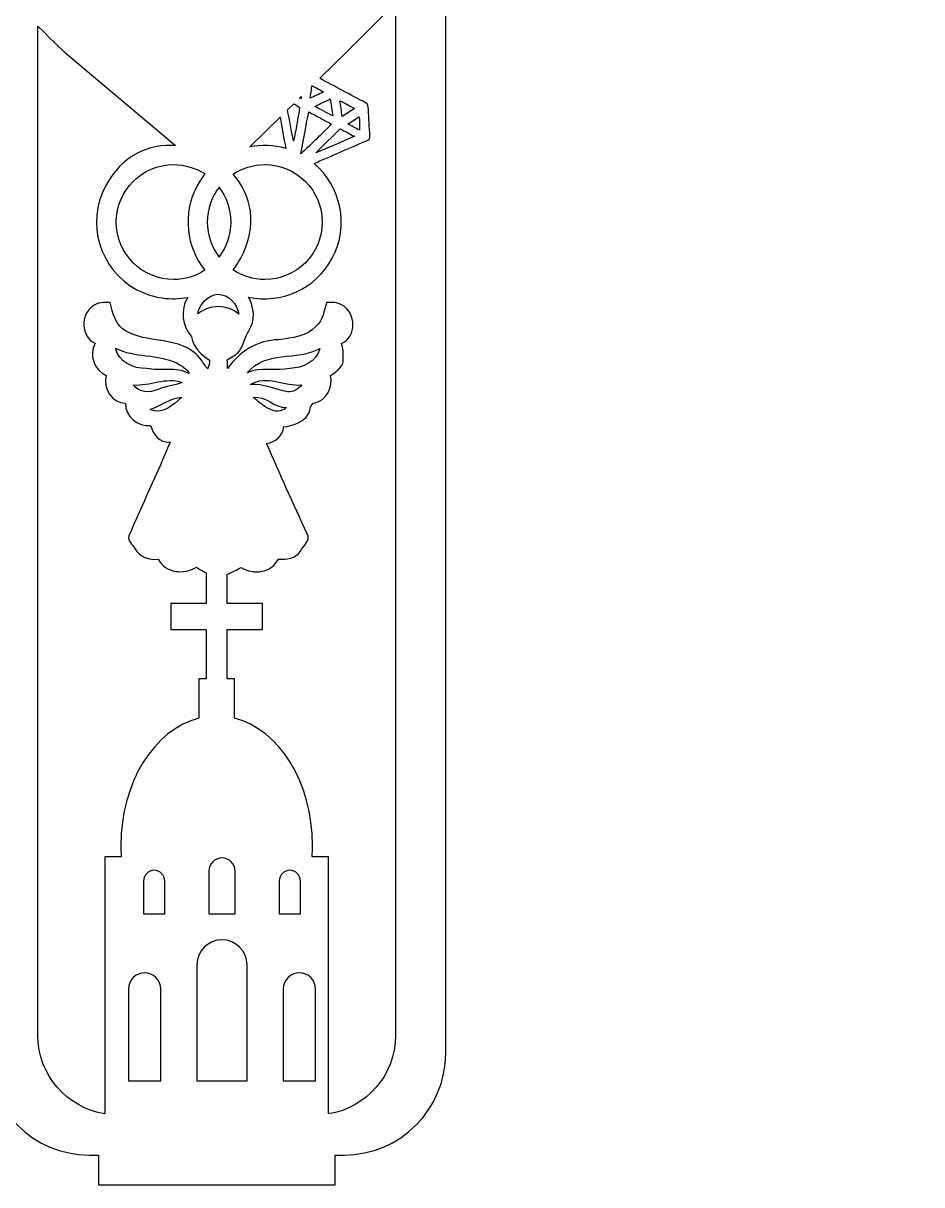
# Model space of a CAD drawing. Header units: millimetres. Extents: x -155 to 313, y -95 to 278.
# Drawn here: x 167.7 to 312.8, y -71.1 to 116.4 of the extents above; entities that cross this region are included whole.
import ezdxf

# ---------------------------------------------------------------- set-up
doc = ezdxf.new("R2010")
doc.units = ezdxf.units.MM
doc.header["$MEASUREMENT"] = 0
doc.layers.add('Layer 1', color=7, linetype='Continuous')

msp = doc.modelspace()

# ---------------------------------------------------------------- linework, layer by layer
at = {"layer": 'Layer 1'}
for points, knots in [([(167.0056, 202.0007), (167.0056, 202.0007), (167.0056, 240.8904), (167.0056, 240.8904), (167.0056, 240.8904), (167.0056, 247.1481), (172.1293, 252.2717), (178.3921, 252.2717), (178.3921, 252.2717), (178.3921, 252.2717), (180.3741, 252.2717), (180.3741, 252.2717), (180.3741, 252.2717), (180.9871, 260.2407), (189.0634, 266.5444), (198.9326, 266.5444), (198.9326, 266.5444), (208.8019, 266.5444), (216.8731, 260.2407), (217.4912, 252.2717), (217.4912, 252.2717), (217.4912, 252.2717), (219.4732, 252.2717), (219.4732, 252.2717), (219.4732, 252.2717), (225.736, 252.2717), (230.8597, 247.1481), (230.8597, 240.8904), (230.8597, 240.8904), (230.8597, 240.8904), (230.8597, 202.5065), (230.8597, 202.5065), (230.8597, 202.5065), (232.949, 202.1642), (235.0843, 201.5614), (237.2348, 200.6368), (237.2348, 200.6368), (245.8526, 196.9435), (251.9264, 190.9872), (255.2928, 183.9121), (255.2928, 183.9121), (255.2928, 183.9121), (285.8866, 183.9121), (285.8866, 183.9121), (285.8866, 183.9121), (293.4111, 183.9121), (299.5513, 177.7822), (299.5513, 170.2116), (299.5513, 170.2116), (307.1729, 168.0354), (312.7512, 160.986), (312.7512, 152.6237), (312.7512, 152.6237), (312.7512, 144.2613), (307.1729, 137.2118), (299.5513, 135.0357), (299.5513, 135.0357), (299.5513, 127.4958), (293.4111, 121.3556), (285.8866, 121.3556), (285.8866, 121.3556), (285.8866, 121.3556), (235.8965, 121.3556), (235.8965, 121.3556), (235.8965, 121.3556), (235.8965, 121.3556), (235.8965, -49.901), (235.8965, -49.901), (235.8965, -49.901), (235.8965, -58.912), (228.5201, -66.2834), (219.509, -66.2834), (219.509, -66.2834), (219.509, -66.2834), (218.0327, -66.2834), (218.0327, -66.2834), (218.0327, -66.2834), (218.0327, -66.2834), (218.0327, -71.0801), (218.0327, -71.0801), (218.0327, -71.0801), (205.2976, -71.0801), (192.5677, -71.0801), (179.8327, -71.0801), (179.8327, -71.0801), (179.8327, -71.0801), (179.8327, -66.2834), (179.8327, -66.2834), (179.8327, -66.2834), (179.8327, -66.2834), (178.3563, -66.2834), (178.3563, -66.2834), (178.3563, -66.2834), (169.3453, -66.2834), (161.9688, -58.912), (161.9688, -49.901), (161.9688, -49.901), (161.9688, -49.901), (161.9688, 121.3556), (161.9688, 121.3556), (161.9688, 121.3556), (145.3055, 121.3556), (128.6421, 121.3556), (111.9788, 121.3556), (111.9788, 121.3556), (104.4542, 121.3556), (98.3089, 127.4958), (98.3089, 135.0357), (98.3089, 135.0357), (90.6924, 137.2118), (85.1141, 144.2613), (85.1141, 152.6237), (85.1141, 152.6237), (85.1141, 160.986), (90.6924, 168.0354), (98.3089, 170.2116), (98.3089, 170.2116), (98.3089, 177.7822), (104.4542, 183.9121), (111.9788, 183.9121), (111.9788, 183.9121), (111.9788, 183.9121), (142.3477, 183.9121), (142.3477, 183.9121), (142.3477, 183.9121), (147.4714, 195.2015), (157.0699, 200.6828), (167.0056, 202.0007)], [0, 0, 0, 0, 0.03030303, 0.03030303, 0.03030303, 0.03030303, 0.06060606, 0.06060606, 0.06060606, 0.06060606, 0.09090909, 0.09090909, 0.09090909, 0.09090909, 0.12121212, 0.12121212, 0.12121212, 0.12121212, 0.15151515, 0.15151515, 0.15151515, 0.15151515, 0.18181818, 0.18181818, 0.18181818, 0.18181818, 0.21212121, 0.21212121, 0.21212121, 0.21212121, 0.24242424, 0.24242424, 0.24242424, 0.24242424, 0.27272727, 0.27272727, 0.27272727, 0.27272727, 0.3030303, 0.3030303, 0.3030303, 0.3030303, 0.33333333, 0.33333333, 0.33333333, 0.33333333, 0.36363636, 0.36363636, 0.36363636, 0.36363636, 0.39393939, 0.39393939, 0.39393939, 0.39393939, 0.42424242, 0.42424242, 0.42424242, 0.42424242, 0.45454545, 0.45454545, 0.45454545, 0.45454545, 0.48484848, 0.48484848, 0.48484848, 0.48484848, 0.51515152, 0.51515152, 0.51515152, 0.51515152, 0.54545455, 0.54545455, 0.54545455, 0.54545455, 0.57575758, 0.57575758, 0.57575758, 0.57575758, 0.60606061, 0.60606061, 0.60606061, 0.60606061, 0.63636364, 0.63636364, 0.63636364, 0.63636364, 0.66666667, 0.66666667, 0.66666667, 0.66666667, 0.6969697, 0.6969697, 0.6969697, 0.6969697, 0.72727273, 0.72727273, 0.72727273, 0.72727273, 0.75757576, 0.75757576, 0.75757576, 0.75757576, 0.78787879, 0.78787879, 0.78787879, 0.78787879, 0.81818182, 0.81818182, 0.81818182, 0.81818182, 0.84848485, 0.84848485, 0.84848485, 0.84848485, 0.87878788, 0.87878788, 0.87878788, 0.87878788, 0.90909091, 0.90909091, 0.90909091, 0.90909091, 0.93939394, 0.93939394, 0.93939394, 0.93939394, 1, 1, 1, 1]), ([(201.8087, 4.2473), (208.9756, 2.4287), (214.4006, -6.0664), (214.4006, -16.2677), (214.4006, -16.2677), (214.4006, -16.891), (214.3802, -17.5091), (214.3393, -18.117), (214.3393, -18.117), (214.3393, -18.117), (217.0008, -18.117), (217.0008, -18.117), (217.0008, -18.117), (217.0008, -18.117), (217.0008, -59.6272), (217.0008, -59.6272), (217.0008, -59.6272), (223.1001, -58.6669), (227.8049, -53.3542), (227.8049, -46.9943), (227.8049, -46.9943), (227.8049, -46.9943), (227.8049, 119.7567), (227.8049, 119.7567), (227.8049, 119.7567), (225.0107, 116.8756), (222.3543, 114.2244), (220.0351, 111.9614), (220.0351, 111.9614), (220.0351, 111.9614), (215.5552, 107.558), (215.5552, 107.558), (215.5552, 107.558), (218.0276, 106.2401), (220.4949, 104.9119), (222.9724, 103.5991), (222.9724, 103.5991), (223.376, 103.4407), (223.3556, 102.935), (223.4169, 102.5723), (223.4169, 102.5723), (223.4935, 101.1113), (223.5752, 99.6452), (223.6774, 98.1894), (223.6774, 98.1894), (223.708, 97.842), (223.4219, 97.5917), (223.1257, 97.4844), (223.1257, 97.4844), (220.2957, 96.2635), (217.4759, 95.0273), (214.651, 93.8013), (214.651, 93.8013), (219.0288, 90.1182), (220.3876, 83.7584), (217.5883, 78.5121), (217.5883, 78.5121), (214.9217, 73.5161), (209.3179, 71.0948), (204.041, 72.2442), (204.041, 72.2442), (205.0626, 70.6095), (205.1648, 68.4282), (204.1176, 66.7731), (204.1176, 66.7731), (203.4586, 65.7719), (203.3156, 64.5255), (202.6106, 63.5549), (202.6106, 63.5549), (202.1356, 62.8551), (201.2876, 62.6048), (200.6491, 62.0888), (200.6491, 62.0888), (200.6593, 61.6189), (200.6644, 61.154), (200.6797, 60.6841), (200.6797, 60.6841), (202.5034, 63.3915), (205.6194, 65.3173), (208.945, 65.3428), (208.945, 65.3428), (211.0598, 65.6595), (213.522, 65.8281), (215.0188, 67.5701), (215.0188, 67.5701), (216.1477, 68.51), (216.2294, 70.0629), (216.679, 71.3553), (216.679, 71.3553), (217.5167, 71.3758), (218.4209, 71.4269), (219.1668, 70.9569), (219.1668, 70.9569), (221.4042, 69.7155), (221.6187, 65.8179), (219.1003, 64.7554), (219.1003, 64.7554), (219.3762, 63.7082), (219.4477, 62.5996), (219.274, 61.5269), (219.274, 61.5269), (218.9011, 60.6585), (218.094, 60.0813), (217.3226, 59.5858), (217.3226, 59.5858), (217.6649, 57.7621), (216.7607, 55.5757), (214.8042, 55.1773), (214.8042, 55.1773), (213.9358, 55.0393), (214.1146, 53.9308), (213.7161, 53.3383), (213.7161, 53.3383), (212.8732, 51.9846), (211.208, 51.4941), (209.7214, 51.2694), (209.7214, 51.2694), (209.7061, 49.7829), (208.3115, 48.8531), (206.9885, 48.5875), (206.9885, 48.5875), (209.1186, 43.7091), (211.3101, 38.8613), (213.5323, 34.0237), (213.5323, 34.0237), (214.135, 32.9305), (212.9243, 32.0876), (212.434, 31.2192), (212.434, 31.2192), (211.7086, 29.9881), (210.1608, 29.9064), (208.8888, 29.9115), (208.8888, 29.9115), (207.7905, 27.7303), (204.8328, 27.3369), (202.8967, 28.5935), (202.8967, 28.5935), (202.1662, 28.2206), (201.4255, 27.7864), (200.644, 27.5106), (200.644, 27.5106), (200.644, 27.5106), (200.644, 22.7445), (200.644, 22.7445), (200.644, 22.7445), (200.644, 22.7445), (206.3244, 22.7445), (206.3244, 22.7445), (206.3244, 22.7445), (206.3244, 22.7445), (206.3244, 18.571), (206.3244, 18.571), (206.3244, 18.571), (206.3244, 18.571), (200.644, 18.571), (200.644, 18.571), (200.644, 18.571), (200.644, 18.571), (200.644, 10.6276), (200.644, 10.6276), (200.644, 10.6276), (200.644, 10.6276), (201.8087, 10.6276), (201.8087, 10.6276), (201.8087, 10.6276), (201.8087, 10.6276), (201.8087, 4.2473), (201.8087, 4.2473)], [0, 0, 0, 0, 0.02325581, 0.02325581, 0.02325581, 0.02325581, 0.04651163, 0.04651163, 0.04651163, 0.04651163, 0.06976744, 0.06976744, 0.06976744, 0.06976744, 0.09302326, 0.09302326, 0.09302326, 0.09302326, 0.11627907, 0.11627907, 0.11627907, 0.11627907, 0.13953488, 0.13953488, 0.13953488, 0.13953488, 0.1627907, 0.1627907, 0.1627907, 0.1627907, 0.18604651, 0.18604651, 0.18604651, 0.18604651, 0.20930233, 0.20930233, 0.20930233, 0.20930233, 0.23255814, 0.23255814, 0.23255814, 0.23255814, 0.25581395, 0.25581395, 0.25581395, 0.25581395, 0.27906977, 0.27906977, 0.27906977, 0.27906977, 0.30232558, 0.30232558, 0.30232558, 0.30232558, 0.3255814, 0.3255814, 0.3255814, 0.3255814, 0.34883721, 0.34883721, 0.34883721, 0.34883721, 0.37209302, 0.37209302, 0.37209302, 0.37209302, 0.39534884, 0.39534884, 0.39534884, 0.39534884, 0.41860465, 0.41860465, 0.41860465, 0.41860465, 0.44186047, 0.44186047, 0.44186047, 0.44186047, 0.46511628, 0.46511628, 0.46511628, 0.46511628, 0.48837209, 0.48837209, 0.48837209, 0.48837209, 0.51162791, 0.51162791, 0.51162791, 0.51162791, 0.53488372, 0.53488372, 0.53488372, 0.53488372, 0.55813953, 0.55813953, 0.55813953, 0.55813953, 0.58139535, 0.58139535, 0.58139535, 0.58139535, 0.60465116, 0.60465116, 0.60465116, 0.60465116, 0.62790698, 0.62790698, 0.62790698, 0.62790698, 0.65116279, 0.65116279, 0.65116279, 0.65116279, 0.6744186, 0.6744186, 0.6744186, 0.6744186, 0.69767442, 0.69767442, 0.69767442, 0.69767442, 0.72093023, 0.72093023, 0.72093023, 0.72093023, 0.74418605, 0.74418605, 0.74418605, 0.74418605, 0.76744186, 0.76744186, 0.76744186, 0.76744186, 0.79069767, 0.79069767, 0.79069767, 0.79069767, 0.81395349, 0.81395349, 0.81395349, 0.81395349, 0.8372093, 0.8372093, 0.8372093, 0.8372093, 0.86046512, 0.86046512, 0.86046512, 0.86046512, 0.88372093, 0.88372093, 0.88372093, 0.88372093, 0.90697674, 0.90697674, 0.90697674, 0.90697674, 0.93023256, 0.93023256, 0.93023256, 0.93023256, 0.95348837, 0.95348837, 0.95348837, 0.95348837, 1, 1, 1, 1]), ([(180.8645, -59.6272), (180.8645, -59.6272), (180.8645, -18.117), (180.8645, -18.117), (180.8645, -18.117), (180.8645, -18.117), (183.526, -18.117), (183.526, -18.117), (183.526, -18.117), (183.4851, -17.5091), (183.4646, -16.891), (183.4646, -16.2677), (183.4646, -16.2677), (183.4646, -6.0664), (188.8897, 2.4287), (196.0567, 4.2473), (196.0567, 4.2473), (196.0567, 4.2473), (196.0567, 10.6276), (196.0567, 10.6276), (196.0567, 10.6276), (196.0567, 10.6276), (197.2214, 10.6276), (197.2214, 10.6276), (197.2214, 10.6276), (197.2214, 10.6276), (197.2214, 18.571), (197.2214, 18.571), (197.2214, 18.571), (197.2214, 18.571), (191.5409, 18.571), (191.5409, 18.571), (191.5409, 18.571), (191.5409, 18.571), (191.5409, 22.7445), (191.5409, 22.7445), (191.5409, 22.7445), (191.5409, 22.7445), (197.2214, 22.7445), (197.2214, 22.7445), (197.2214, 22.7445), (197.2214, 22.7445), (197.2214, 27.7149), (197.2214, 27.7149), (197.2214, 27.7149), (196.6697, 27.955), (196.1537, 28.2768), (195.6735, 28.6395), (195.6735, 28.6395), (193.6762, 27.3982), (190.6418, 27.6332), (189.5027, 29.9115), (189.5027, 29.9115), (188.0468, 29.7889), (186.4275, 30.264), (185.7123, 31.6483), (185.7123, 31.6483), (185.4211, 32.3226), (184.4148, 32.8488), (184.7622, 33.6661), (184.7622, 33.6661), (186.8923, 38.7489), (189.3239, 43.7142), (191.403, 48.8123), (191.403, 48.8123), (189.7275, 48.7357), (188.619, 50.0025), (188.2716, 51.5299), (188.2716, 51.5299), (186.1261, 51.2898), (184.2309, 52.9347), (184.1849, 55.0904), (184.1849, 55.0904), (181.9219, 55.1415), (180.6193, 57.5169), (181.074, 59.5858), (181.074, 59.5858), (179.1124, 60.4797), (178.3053, 62.8653), (179.2912, 64.7758), (179.2912, 64.7758), (176.9822, 65.8945), (176.9311, 69.3631), (178.9489, 70.7832), (178.9489, 70.7832), (179.7407, 71.3962), (180.7726, 71.3962), (181.7176, 71.3553), (181.7176, 71.3553), (182.1007, 69.593), (182.6371, 67.6824), (184.3178, 66.7119), (184.3178, 66.7119), (187.725, 64.8371), (192.1386, 65.7771), (195.2955, 63.2893), (195.2955, 63.2893), (196.2916, 62.6405), (196.6901, 61.4963), (197.4819, 60.6738), (197.4819, 60.6738), (197.7169, 61.1029), (197.7577, 61.5882), (197.7526, 62.0684), (197.7526, 62.0684), (196.404, 62.9879), (195.1576, 64.1117), (194.8715, 65.8026), (194.8715, 65.8026), (193.3442, 67.5343), (193.0325, 70.2264), (194.2483, 72.1931), (194.2483, 72.1931), (191.5562, 71.6669), (188.6751, 72.0296), (186.0648, 73.4242), (186.0648, 73.4242), (180.037, 76.6425), (177.7638, 84.1415), (180.982, 90.1693), (180.982, 90.1693), (183.6332, 95.1346), (188.0264, 96.9991), (192.302, 96.7028), (192.302, 96.7028), (192.302, 96.7028), (174.6579, 111.5527), (174.6579, 111.5527), (174.6579, 111.5527), (174.6579, 111.5527), (172.8496, 113.167), (170.0553, 115.9919), (170.0553, 115.9919), (170.0553, 115.9919), (170.0553, -46.9943), (170.0553, -46.9943), (170.0553, -46.9943), (170.0553, -53.3542), (174.7652, -58.6669), (180.8645, -59.6272)], [0, 0, 0, 0, 0.02777778, 0.02777778, 0.02777778, 0.02777778, 0.05555556, 0.05555556, 0.05555556, 0.05555556, 0.08333333, 0.08333333, 0.08333333, 0.08333333, 0.11111111, 0.11111111, 0.11111111, 0.11111111, 0.13888889, 0.13888889, 0.13888889, 0.13888889, 0.16666667, 0.16666667, 0.16666667, 0.16666667, 0.19444444, 0.19444444, 0.19444444, 0.19444444, 0.22222222, 0.22222222, 0.22222222, 0.22222222, 0.25, 0.25, 0.25, 0.25, 0.27777778, 0.27777778, 0.27777778, 0.27777778, 0.30555556, 0.30555556, 0.30555556, 0.30555556, 0.33333333, 0.33333333, 0.33333333, 0.33333333, 0.36111111, 0.36111111, 0.36111111, 0.36111111, 0.38888889, 0.38888889, 0.38888889, 0.38888889, 0.41666667, 0.41666667, 0.41666667, 0.41666667, 0.44444444, 0.44444444, 0.44444444, 0.44444444, 0.47222222, 0.47222222, 0.47222222, 0.47222222, 0.5, 0.5, 0.5, 0.5, 0.52777778, 0.52777778, 0.52777778, 0.52777778, 0.55555556, 0.55555556, 0.55555556, 0.55555556, 0.58333333, 0.58333333, 0.58333333, 0.58333333, 0.61111111, 0.61111111, 0.61111111, 0.61111111, 0.63888889, 0.63888889, 0.63888889, 0.63888889, 0.66666667, 0.66666667, 0.66666667, 0.66666667, 0.69444444, 0.69444444, 0.69444444, 0.69444444, 0.72222222, 0.72222222, 0.72222222, 0.72222222, 0.75, 0.75, 0.75, 0.75, 0.77777778, 0.77777778, 0.77777778, 0.77777778, 0.80555556, 0.80555556, 0.80555556, 0.80555556, 0.83333333, 0.83333333, 0.83333333, 0.83333333, 0.86111111, 0.86111111, 0.86111111, 0.86111111, 0.88888889, 0.88888889, 0.88888889, 0.88888889, 0.91666667, 0.91666667, 0.91666667, 0.91666667, 0.94444444, 0.94444444, 0.94444444, 0.94444444, 1, 1, 1, 1]), ([(214.3138, 106.3372), (214.2168, 105.673), (214.1299, 104.9988), (214.0226, 104.3347), (214.0226, 104.3347), (214.7531, 104.6514), (215.4632, 105.0039), (216.1681, 105.3716), (216.1681, 105.3716), (215.5602, 105.7088), (214.9473, 106.0408), (214.3292, 106.3525), (214.3292, 106.3525), (214.3292, 106.3525), (214.3138, 106.3372), (214.3138, 106.3372)], [0, 0, 0, 0, 0.2, 0.2, 0.2, 0.2, 0.4, 0.4, 0.4, 0.4, 0.6, 0.6, 0.6, 0.6, 1, 1, 1, 1]), ([(210.3804, 102.4702), (210.6767, 100.7793), (210.9832, 99.0884), (211.3357, 97.4078), (211.3357, 97.4078), (211.7035, 99.2161), (212.061, 101.0398), (212.3216, 102.8686), (212.3216, 102.8686), (212.015, 103.078), (211.6932, 103.2619), (211.3612, 103.4356), (211.3612, 103.4356), (211.3612, 103.4356), (210.3804, 102.4702), (210.3804, 102.4702)], [0, 0, 0, 0, 0.2, 0.2, 0.2, 0.2, 0.4, 0.4, 0.4, 0.4, 0.6, 0.6, 0.6, 0.6, 1, 1, 1, 1]), ([(212.2909, 104.35), (212.2909, 104.35), (212.5157, 104.2274), (212.5157, 104.2274), (212.5157, 104.2274), (212.5361, 104.3602), (212.5565, 104.4981), (212.577, 104.631), (212.577, 104.631), (212.577, 104.631), (212.2909, 104.35), (212.2909, 104.35)], [0, 0, 0, 0, 0.25, 0.25, 0.25, 0.25, 0.5, 0.5, 0.5, 0.5, 1, 1, 1, 1]), ([(214.7736, 103.032), (215.7442, 102.5161), (216.7045, 101.9746), (217.6802, 101.474), (217.6802, 101.474), (217.5576, 102.3935), (217.4248, 103.313), (217.2716, 104.2274), (217.2716, 104.2274), (216.4389, 103.8341), (215.6062, 103.4356), (214.7736, 103.032)], [0, 0, 0, 0, 0.25, 0.25, 0.25, 0.25, 0.5, 0.5, 0.5, 0.5, 1, 1, 1, 1]), ([(218.8347, 103.9464), (218.942, 103.0882), (219.0697, 102.2301), (219.1923, 101.3719), (219.1923, 101.3719), (219.8563, 101.8111), (220.5409, 102.2249), (221.1896, 102.6949), (221.1896, 102.6949), (220.4081, 103.1189), (219.6265, 103.5378), (218.8347, 103.9464)], [0, 0, 0, 0, 0.25, 0.25, 0.25, 0.25, 0.5, 0.5, 0.5, 0.5, 1, 1, 1, 1]), ([(204.2862, 96.4832), (206.1711, 96.8561), (208.1532, 96.7897), (210.0739, 96.2431), (210.0739, 96.2431), (209.7674, 97.9186), (209.466, 99.5941), (209.1595, 101.2748), (209.1595, 101.2748), (209.1595, 101.2748), (204.2862, 96.4832), (204.2862, 96.4832)], [0, 0, 0, 0, 0.25, 0.25, 0.25, 0.25, 0.5, 0.5, 0.5, 0.5, 1, 1, 1, 1]), ([(213.7877, 102.1278), (213.3279, 99.8904), (212.9448, 97.6326), (212.5361, 95.3849), (212.5361, 95.3849), (214.227, 96.9225), (215.8566, 98.5367), (217.4707, 100.1612), (217.4707, 100.1612), (216.2448, 100.8252), (215.0188, 101.4791), (213.7877, 102.1278)], [0, 0, 0, 0, 0.25, 0.25, 0.25, 0.25, 0.5, 0.5, 0.5, 0.5, 1, 1, 1, 1]), ([(221.9355, 101.3565), (221.3327, 100.9581), (220.7196, 100.5698), (220.1118, 100.1867), (220.1118, 100.1867), (220.735, 99.8547), (221.348, 99.5022), (221.9763, 99.1804), (221.9763, 99.1804), (221.9712, 99.9058), (221.9967, 100.6311), (221.9355, 101.3565)], [0, 0, 0, 0, 0.25, 0.25, 0.25, 0.25, 0.5, 0.5, 0.5, 0.5, 1, 1, 1, 1]), ([(218.8858, 99.3745), (217.578, 98.077), (216.209, 96.8305), (214.9217, 95.5126), (214.9217, 95.5126), (217.0212, 96.3555), (219.1003, 97.2494), (221.1539, 98.1894), (221.1539, 98.1894), (220.4029, 98.598), (219.6622, 99.0271), (218.8858, 99.3745)], [0, 0, 0, 0, 0.25, 0.25, 0.25, 0.25, 0.5, 0.5, 0.5, 0.5, 1, 1, 1, 1]), ([(197.0375, 76.5709), (194.0184, 80.3153), (193.3442, 85.6535), (195.7553, 90.1693), (195.7553, 90.1693), (196.1333, 90.8742), (196.5675, 91.523), (197.0477, 92.1206), (197.0477, 92.1206), (195.5918, 93.0708), (193.855, 93.6225), (191.9905, 93.6225), (191.9905, 93.6225), (186.8668, 93.6225), (182.7137, 89.4695), (182.7137, 84.3509), (182.7137, 84.3509), (182.7137, 79.2272), (186.8668, 75.0742), (191.9905, 75.0742), (191.9905, 75.0742), (193.8499, 75.0742), (195.5867, 75.6259), (197.0375, 76.5709)], [0, 0, 0, 0, 0.14285714, 0.14285714, 0.14285714, 0.14285714, 0.28571429, 0.28571429, 0.28571429, 0.28571429, 0.42857143, 0.42857143, 0.42857143, 0.42857143, 0.57142857, 0.57142857, 0.57142857, 0.57142857, 0.71428571, 0.71428571, 0.71428571, 0.71428571, 1, 1, 1, 1]), ([(202.8099, 78.5121), (202.4472, 77.8327), (202.0334, 77.1993), (201.5686, 76.622), (201.5686, 76.622), (203.0397, 75.6463), (204.8021, 75.0742), (206.6973, 75.0742), (206.6973, 75.0742), (211.8159, 75.0742), (215.9689, 79.2272), (215.9689, 84.3509), (215.9689, 84.3509), (215.9689, 89.4695), (211.8159, 93.6225), (206.6973, 93.6225), (206.6973, 93.6225), (204.8072, 93.6225), (203.0551, 93.0606), (201.589, 92.09), (201.589, 92.09), (204.5314, 88.7185), (205.6552, 83.835), (202.8099, 78.5121)], [0, 0, 0, 0, 0.14285714, 0.14285714, 0.14285714, 0.14285714, 0.28571429, 0.28571429, 0.28571429, 0.28571429, 0.42857143, 0.42857143, 0.42857143, 0.42857143, 0.57142857, 0.57142857, 0.57142857, 0.57142857, 0.71428571, 0.71428571, 0.71428571, 0.71428571, 1, 1, 1, 1]), ([(199.3413, 78.7011), (198.1358, 80.2642), (197.4206, 82.2207), (197.4206, 84.3509), (197.4206, 84.3509), (197.4206, 86.476), (198.1358, 88.4376), (199.3413, 90.0007), (199.3413, 90.0007), (200.5469, 88.4376), (201.2621, 86.476), (201.2621, 84.3509), (201.2621, 84.3509), (201.2621, 82.2207), (200.5469, 80.2642), (199.3413, 78.7011)], [0, 0, 0, 0, 0.2, 0.2, 0.2, 0.2, 0.4, 0.4, 0.4, 0.4, 0.6, 0.6, 0.6, 0.6, 1, 1, 1, 1]), ([(195.8728, 69.5061), (197.773, 71.0846), (200.644, 71.1204), (202.4982, 69.4601), (202.4982, 69.4601), (202.2786, 71.1459), (200.8381, 72.6631), (199.0961, 72.7039), (199.0961, 72.7039), (197.4666, 72.5149), (196.1026, 71.1101), (195.8728, 69.5061)], [0, 0, 0, 0, 0.25, 0.25, 0.25, 0.25, 0.5, 0.5, 0.5, 0.5, 1, 1, 1, 1]), ([(182.586, 63.984), (183.1071, 61.7721), (185.4825, 60.6483), (187.5973, 60.73), (187.5973, 60.73), (189.8654, 60.1885), (192.3582, 61.1233), (194.4628, 59.8718), (194.4628, 59.8718), (194.1002, 60.7045), (193.2164, 61.1285), (192.4859, 61.6035), (192.4859, 61.6035), (189.3648, 63.0798), (185.6919, 62.4209), (182.586, 63.984)], [0, 0, 0, 0, 0.2, 0.2, 0.2, 0.2, 0.4, 0.4, 0.4, 0.4, 0.6, 0.6, 0.6, 0.6, 1, 1, 1, 1]), ([(203.8622, 59.9893), (206.0384, 61.0774), (208.5057, 60.1987), (210.7942, 60.7249), (210.7942, 60.7249), (212.7865, 60.7607), (215.0852, 61.8436), (215.5909, 63.9278), (215.5909, 63.9278), (211.9027, 61.9407), (206.682, 63.6418), (203.8622, 59.9893)], [0, 0, 0, 0, 0.25, 0.25, 0.25, 0.25, 0.5, 0.5, 0.5, 0.5, 1, 1, 1, 1]), ([(185.4875, 58.0532), (186.4479, 56.8017), (188.1388, 56.7251), (189.4925, 57.3176), (189.4925, 57.3176), (190.7236, 57.8796), (192.0926, 57.946), (193.3339, 58.4364), (193.3339, 58.4364), (190.7338, 59.4121), (188.1235, 57.8591), (185.4875, 58.0532)], [0, 0, 0, 0, 0.25, 0.25, 0.25, 0.25, 0.5, 0.5, 0.5, 0.5, 1, 1, 1, 1]), ([(204.3781, 58.1043), (206.4572, 58.2933), (208.3473, 57.3074), (210.3498, 56.9601), (210.3498, 56.9601), (211.2744, 56.8324), (212.1326, 57.333), (212.6689, 58.0584), (212.6689, 58.0584), (209.9054, 57.7978), (206.968, 59.7645), (204.3781, 58.1043)], [0, 0, 0, 0, 0.25, 0.25, 0.25, 0.25, 0.5, 0.5, 0.5, 0.5, 1, 1, 1, 1]), ([(204.8379, 56.0508), (206.258, 54.9014), (208.4137, 52.7764), (210.2118, 54.4161), (210.2118, 54.4161), (208.2503, 54.3548), (206.8454, 56.296), (204.8379, 56.0508)], [0, 0, 0, 0, 0.33333333, 0.33333333, 0.33333333, 0.33333333, 1, 1, 1, 1]), ([(188.1745, 54.0943), (190.1463, 53.1084), (191.9394, 54.8861), (193.3288, 56.061), (193.3288, 56.061), (191.449, 55.9742), (189.9063, 54.6766), (188.1745, 54.0943)], [0, 0, 0, 0, 0.33333333, 0.33333333, 0.33333333, 0.33333333, 1, 1, 1, 1]), ([(199.7858, -18.3213), (199.7858, -18.3213), (199.7908, -18.3213), (199.7908, -18.3213), (199.7908, -18.3213), (200.9555, -18.3213), (201.9108, -19.2766), (201.9108, -20.4413), (201.9108, -20.4413), (201.9108, -20.4413), (201.9108, -27.3579), (201.9108, -27.3579), (201.9108, -27.3579), (201.9108, -27.3579), (197.6658, -27.3579), (197.6658, -27.3579), (197.6658, -27.3579), (197.6658, -27.3579), (197.6658, -20.4413), (197.6658, -20.4413), (197.6658, -20.4413), (197.6658, -19.2766), (198.6211, -18.3213), (199.7858, -18.3213)], [0, 0, 0, 0, 0.14285714, 0.14285714, 0.14285714, 0.14285714, 0.28571429, 0.28571429, 0.28571429, 0.28571429, 0.42857143, 0.42857143, 0.42857143, 0.42857143, 0.57142857, 0.57142857, 0.57142857, 0.57142857, 0.71428571, 0.71428571, 0.71428571, 0.71428571, 1, 1, 1, 1]), ([(188.8386, -20.3084), (188.8386, -20.3084), (188.8386, -20.3084), (188.8386, -20.3084), (188.8386, -20.3084), (189.7786, -20.3084), (190.5499, -21.0747), (190.5499, -22.0198), (190.5499, -22.0198), (190.5499, -22.0198), (190.5499, -27.3579), (190.5499, -27.3579), (190.5499, -27.3579), (190.5499, -27.3579), (187.1273, -27.3579), (187.1273, -27.3579), (187.1273, -27.3579), (187.1273, -27.3579), (187.1273, -22.0198), (187.1273, -22.0198), (187.1273, -22.0198), (187.1273, -21.0747), (187.8936, -20.3084), (188.8386, -20.3084)], [0, 0, 0, 0, 0.14285714, 0.14285714, 0.14285714, 0.14285714, 0.28571429, 0.28571429, 0.28571429, 0.28571429, 0.42857143, 0.42857143, 0.42857143, 0.42857143, 0.57142857, 0.57142857, 0.57142857, 0.57142857, 0.71428571, 0.71428571, 0.71428571, 0.71428571, 1, 1, 1, 1]), ([(210.738, -20.3084), (210.738, -20.3084), (210.738, -20.3084), (210.738, -20.3084), (210.738, -20.3084), (211.6779, -20.3084), (212.4493, -21.0747), (212.4493, -22.0198), (212.4493, -22.0198), (212.4493, -22.0198), (212.4493, -27.3579), (212.4493, -27.3579), (212.4493, -27.3579), (212.4493, -27.3579), (209.0267, -27.3579), (209.0267, -27.3579), (209.0267, -27.3579), (209.0267, -27.3579), (209.0267, -22.0198), (209.0267, -22.0198), (209.0267, -22.0198), (209.0267, -21.0747), (209.7981, -20.3084), (210.738, -20.3084)], [0, 0, 0, 0, 0.14285714, 0.14285714, 0.14285714, 0.14285714, 0.28571429, 0.28571429, 0.28571429, 0.28571429, 0.42857143, 0.42857143, 0.42857143, 0.42857143, 0.57142857, 0.57142857, 0.57142857, 0.57142857, 0.71428571, 0.71428571, 0.71428571, 0.71428571, 1, 1, 1, 1]), ([(199.7858, -31.5314), (199.7858, -31.5314), (199.7858, -31.5314), (199.7858, -31.5314), (199.7858, -31.5314), (202.0079, -31.5314), (203.8264, -33.35), (203.8264, -35.567), (203.8264, -35.567), (203.8264, -35.567), (203.8264, -54.3197), (203.8264, -54.3197), (203.8264, -54.3197), (203.8264, -54.3197), (195.7502, -54.3197), (195.7502, -54.3197), (195.7502, -54.3197), (195.7502, -54.3197), (195.7502, -35.567), (195.7502, -35.567), (195.7502, -35.567), (195.7502, -33.35), (197.5687, -31.5314), (199.7858, -31.5314)], [0, 0, 0, 0, 0.14285714, 0.14285714, 0.14285714, 0.14285714, 0.28571429, 0.28571429, 0.28571429, 0.28571429, 0.42857143, 0.42857143, 0.42857143, 0.42857143, 0.57142857, 0.57142857, 0.57142857, 0.57142857, 0.71428571, 0.71428571, 0.71428571, 0.71428571, 1, 1, 1, 1]), ([(187.2959, -36.8696), (187.2959, -36.8696), (187.2959, -36.8696), (187.2959, -36.8696), (187.2959, -36.8696), (188.7262, -36.8696), (189.896, -38.0394), (189.896, -39.4698), (189.896, -39.4698), (189.896, -39.4698), (189.896, -54.3197), (189.896, -54.3197), (189.896, -54.3197), (189.896, -54.3197), (184.6957, -54.3197), (184.6957, -54.3197), (184.6957, -54.3197), (184.6957, -54.3197), (184.6957, -39.4698), (184.6957, -39.4698), (184.6957, -39.4698), (184.6957, -38.0394), (185.8656, -36.8696), (187.2959, -36.8696)], [0, 0, 0, 0, 0.14285714, 0.14285714, 0.14285714, 0.14285714, 0.28571429, 0.28571429, 0.28571429, 0.28571429, 0.42857143, 0.42857143, 0.42857143, 0.42857143, 0.57142857, 0.57142857, 0.57142857, 0.57142857, 0.71428571, 0.71428571, 0.71428571, 0.71428571, 1, 1, 1, 1]), ([(212.2807, -36.8696), (212.2807, -36.8696), (212.2807, -36.8696), (212.2807, -36.8696), (212.2807, -36.8696), (213.711, -36.8696), (214.8808, -38.0394), (214.8808, -39.4698), (214.8808, -39.4698), (214.8808, -39.4698), (214.8808, -54.3197), (214.8808, -54.3197), (214.8808, -54.3197), (214.8808, -54.3197), (209.6806, -54.3197), (209.6806, -54.3197), (209.6806, -54.3197), (209.6806, -54.3197), (209.6806, -39.4698), (209.6806, -39.4698), (209.6806, -39.4698), (209.6806, -38.0394), (210.8504, -36.8696), (212.2807, -36.8696)], [0, 0, 0, 0, 0.14285714, 0.14285714, 0.14285714, 0.14285714, 0.28571429, 0.28571429, 0.28571429, 0.28571429, 0.42857143, 0.42857143, 0.42857143, 0.42857143, 0.57142857, 0.57142857, 0.57142857, 0.57142857, 0.71428571, 0.71428571, 0.71428571, 0.71428571, 1, 1, 1, 1])]:
    msp.add_open_spline(points, degree=3, knots=knots, dxfattribs=at)

doc.saveas('drawing.dxf')
